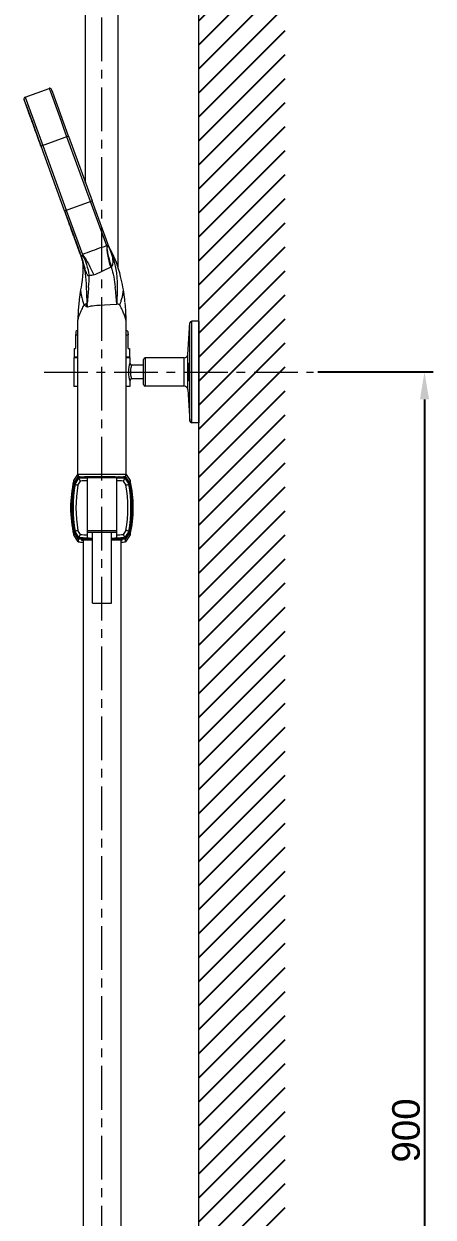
# Model space of a CAD drawing. Header units: millimetres. Extents: x 6794 to 7564, y -3773 to -2783.
# Drawn here: x 7340.7 to 7400.1, y -3339 to -3165.5 of the extents above; entities that cross this region are included whole.
import ezdxf

# ---------------------------------------------------------------- set-up
doc = ezdxf.new("R2010")
doc.units = ezdxf.units.MM
doc.header["$LTSCALE"] = 0.1
doc.linetypes.add('CENTERX2', pattern=[101.6, 63.5, -12.7, 12.7, -12.7])
doc.layers.get('0').update_dxf_attribs({"lineweight": 13})
doc.layers.add('CENTER', color=1, linetype='CENTERX2', lineweight=15)
doc.layers.add('hatch', color=2, linetype='Continuous')
doc.styles.get("Standard").update_dxf_attribs({"font": 'arial.ttf'})
doc.dimstyles.new('ISO-25', dxfattribs={"dimtxt": 2.5, "dimasz": 2.5, "dimexe": 1.25, "dimexo": 0.625, "dimtad": 1, "dimlfac": 5, "dimtxsty": 'Standard', "dimcen": 2.5, "dimadec": 0, "dimazin": 0, "dimtfac": 1, "dimtmove": 0, "dimatfit": 3, "dimfxl": 0, "dimarcsym": 0})

# ---------------------------------------------------------------- blocks, each defined once
blk = doc.blocks.new('*D49')
at = {"color": 3, "lineweight": -2}
for p, q in [((7383.37, -3216.14), (7400.1, -3216.14)), ((7398.85, -3220.14), (7398.85, -3432.61)), ((7366.44, -3436.61), (7400.1, -3436.61))]:
    blk.add_line(p, q, dxfattribs=at)
at = {"color": 3}
for points in [[(7398.18, -3220.14), (7399.51, -3220.14), (7398.85, -3216.14)], [(7398.18, -3432.61), (7399.51, -3432.61), (7398.85, -3436.61)]]:
    blk.add_solid(points, dxfattribs=at)
at = {"layer": 'Defpoints', "color": 0}
for p in [(7382.75, -3216.14), (7365.82, -3436.61), (7398.85, -3436.61)]:
    blk.add_point(p, dxfattribs=at)
at = {"color": 3, "insert": (7396.18, -3326.38), "char_height": 4, "attachment_point": 5, "rotation": 90}
blk.add_mtext('900', dxfattribs=at)

msp = doc.modelspace()

# ---------------------------------------------------------------- hatches: boundary and pattern name
at = {"layer": 'hatch'}
h = msp.add_hatch(dxfattribs=at)
h.set_pattern_fill('ANSI31', color=256, scale=0.777568)
h.set_pattern_definition([(45, (6577.8647, -3576.218), (-1.7456907, 1.7456907), [])])
edge = h.paths.add_edge_path()
edge.add_spline(control_points=[(7366.0697, -3341.3519), (7366.1275, -3341.3659), (7366.2297, -3341.3823), (7366.3705, -3341.3823), (7366.451, -3341.3722), (7366.488, -3341.3655)], knot_values=[0, 0, 0, 0, 0.42377523, 0.73221647, 1, 1, 1, 1], degree=3, periodic=0)
edge.add_line((7366.1109, -3341.3576), (7366.5277, -3341.3576))
edge.add_arc((7366.2947, -3340.2901), 1.0927, 280.190547, 282.316356, ccw=False)
edge.add_spline(control_points=[(7366.488, -3341.3655), (7366.451, -3341.3722), (7366.3705, -3341.3823), (7366.2297, -3341.3823), (7366.1275, -3341.3659), (7366.0697, -3341.3519)], knot_values=[0, 0, 0, 0, 0.26778353, 0.57622477, 1, 1, 1, 1], degree=3, periodic=0)
edge.add_line((7366.0612, -3341.3969), (7366.0612, -3343.342))
edge.add_line((7366.0612, -3343.342), (7366.1109, -3343.342))
edge.add_spline(control_points=[(7366.488, -3343.3341), (7366.451, -3343.3274), (7366.3705, -3343.3174), (7366.2297, -3343.3174), (7366.1275, -3343.3338), (7366.0697, -3343.3478)], knot_values=[0, 0, 0, 0, 0.26778872, 0.57623461, 1, 1, 1, 1], degree=3, periodic=0)
edge.add_line((7368.6939, -3343.1305), (7368.8791, -3343.1305))
edge.add_ellipse((7368.2279, -3342.3498), major_axis=(0, -1), ratio=0.66666667, start_angle=218.682187, end_angle=321.317813, ccw=False)
edge.add_line((7367.2435, -3341.3576), (7366.1109, -3341.3576))
edge.add_spline(control_points=[(7366.0697, -3341.3519), (7366.1275, -3341.3659), (7366.2297, -3341.3823), (7366.3705, -3341.3823), (7366.451, -3341.3722), (7366.488, -3341.3655)], knot_values=[0, 0, 0, 0, 0.42377523, 0.73221647, 1, 1, 1, 1], degree=3, periodic=0)
edge.add_arc((7366.2947, -3340.2901), 1.0927, 280.190547, 282.316356)
edge.add_line((7366.5277, -3341.3576), (7374.3114, -3341.3576))
edge.add_line((7374.3114, -3341.3576), (7374.3114, -3343.342))
edge.add_line((7374.3114, -3343.342), (7366.1109, -3343.342))
edge.add_spline(control_points=[(7366.488, -3343.3341), (7366.451, -3343.3274), (7366.3705, -3343.3174), (7366.2297, -3343.3174), (7366.1275, -3343.3338), (7366.0697, -3343.3478)], knot_values=[0, 0, 0, 0, 0.26778872, 0.57623461, 1, 1, 1, 1], degree=3, periodic=0)
edge.add_line((7366.0697, -3343.3478), (7366.0612, -3343.3498))
edge.add_line((7366.0612, -3343.3498), (7366.0612, -3356.3501))
edge.add_line((7366.0612, -3356.3501), (7366.0697, -3356.3522))
edge.add_spline(control_points=[(7366.0697, -3356.3522), (7366.1275, -3356.3662), (7366.2297, -3356.3826), (7366.3705, -3356.3826), (7366.451, -3356.3725), (7366.488, -3356.3659)], knot_values=[0, 0, 0, 0, 0.42377523, 0.73221647, 1, 1, 1, 1], degree=3, periodic=0)
edge.add_line((7366.1109, -3356.358), (7366.5277, -3356.358))
edge.add_arc((7366.2947, -3355.2905), 1.0927, 280.190547, 282.316356, ccw=False)
edge.add_spline(control_points=[(7366.488, -3356.3659), (7366.451, -3356.3725), (7366.3705, -3356.3826), (7366.2297, -3356.3826), (7366.1275, -3356.3662), (7366.0697, -3356.3522)], knot_values=[0, 0, 0, 0, 0.26778353, 0.57622477, 1, 1, 1, 1], degree=3, periodic=0)
edge.add_line((7366.0612, -3356.3973), (7366.0612, -3358.3423))
edge.add_line((7366.0612, -3358.3423), (7366.1109, -3358.3423))
edge.add_spline(control_points=[(7366.488, -3358.3344), (7366.451, -3358.3278), (7366.3705, -3358.3177), (7366.2297, -3358.3177), (7366.1275, -3358.3341), (7366.0697, -3358.3481)], knot_values=[0, 0, 0, 0, 0.26778872, 0.57623461, 1, 1, 1, 1], degree=3, periodic=0)
edge.add_line((7367.6261, -3358.1308), (7367.8113, -3358.1308))
edge.add_ellipse((7368.2279, -3357.3501), major_axis=(0, -1), ratio=0.66666667, start_angle=218.682187, end_angle=321.317813, ccw=False)
edge.add_line((7367.2435, -3356.358), (7366.1109, -3356.358))
edge.add_spline(control_points=[(7366.0697, -3356.3522), (7366.1275, -3356.3662), (7366.2297, -3356.3826), (7366.3705, -3356.3826), (7366.451, -3356.3725), (7366.488, -3356.3659)], knot_values=[0, 0, 0, 0, 0.42377523, 0.73221647, 1, 1, 1, 1], degree=3, periodic=0)
edge.add_arc((7366.2947, -3355.2905), 1.0927, 280.190547, 282.316356)
edge.add_line((7366.5277, -3356.358), (7374.3114, -3356.358))
edge.add_line((7374.3114, -3356.358), (7374.3114, -3358.3423))
edge.add_line((7374.3114, -3358.3423), (7366.1109, -3358.3423))
edge.add_spline(control_points=[(7366.488, -3358.3344), (7366.451, -3358.3278), (7366.3705, -3358.3177), (7366.2297, -3358.3177), (7366.1275, -3358.3341), (7366.0697, -3358.3481)], knot_values=[0, 0, 0, 0, 0.26778872, 0.57623461, 1, 1, 1, 1], degree=3, periodic=0)
edge.add_line((7366.0697, -3358.3481), (7366.0612, -3358.3502))
edge.add_line((7366.0612, -3358.3502), (7366.0612, -3594.1641))
edge.add_line((7366.0612, -3594.1641), (7378.6087, -3594.1641))
edge.add_line((7378.6087, -3594.1641), (7378.6087, -3017.7979))
edge.add_line((7378.6087, -3017.7979), (7366.0612, -3017.7979))
edge.add_line((7366.0612, -3017.7979), (7366.0612, -3341.3498))
edge.add_line((7366.0612, -3341.3498), (7366.0697, -3341.3519))

# ---------------------------------------------------------------- linework, layer by layer
msp.add_line((7366.0612, -3594.1641), (7366.0612, -3017.1874))
at = {"color": 7, "linetype": 'Continuous'}
for p, q in [((7349.6362, -3188.6501), (7349.6362, -3097.9321)), ((7354.3862, -3201.0457), (7354.3862, -3097.9321)), ((7340.8449, -3176.1979), (7344.3687, -3174.9153)), ((7344.5243, -3175.3404), (7344.3687, -3174.9153)), ((7346.1313, -3179.7515), (7344.5243, -3175.3404)), ((7344.8609, -3175.5343), (7344.6891, -3175.0648)), ((7347.1712, -3181.8775), (7344.8609, -3175.5343)), ((7340.6938, -3176.5183), (7340.8816, -3177.0369)), ((7340.6954, -3176.5183), (7340.6938, -3176.5183)), ((7340.6954, -3176.5183), (7340.7411, -3176.6425)), ((7340.7411, -3176.6425), (7341.0292, -3177.432)), ((7340.8449, -3176.1979), (7341.1879, -3177.1371)), ((7340.8816, -3177.0369), (7341.6611, -3179.1814)), ((7340.9332, -3177.1761), (7340.967, -3177.2699)), ((7340.9332, -3177.1761), (7340.9349, -3177.1761)), ((7340.9951, -3177.3404), (7340.9349, -3177.1761)), ((7340.967, -3177.2699), (7341.6614, -3179.1813)), ((7341.1879, -3177.1371), (7343.4125, -3183.2456)), ((7340.993, -3177.3406), (7341.6544, -3179.1619)), ((7340.9947, -3177.3406), (7340.993, -3177.3406)), ((7340.9947, -3177.3406), (7341.7254, -3179.3437)), ((7341.7254, -3179.3437), (7340.9951, -3177.3404)), ((7340.9957, -3177.3402), (7341.8608, -3179.7145)), ((7341.6544, -3179.1619), (7341.0017, -3177.3648)), ((7341.66, -3179.1697), (7341.6569, -3179.1612)), ((7341.7241, -3179.3441), (7341.6644, -3179.1802)), ((7341.666, -3179.1796), (7342.7186, -3182.0704)), ((7341.7205, -3179.3445), (7341.8557, -3179.7164)), ((7341.7207, -3179.3444), (7341.8524, -3179.7063)), ((7341.7208, -3179.3444), (7341.8524, -3179.7063)), ((7342.5567, -3181.6265), (7341.7254, -3179.3437)), ((7341.856, -3179.7163), (7341.8524, -3179.7063)), ((7341.9127, -3179.8694), (7341.8529, -3179.705)), ((7341.9159, -3179.8694), (7341.856, -3179.705)), ((7341.9116, -3179.8698), (7342.201, -3180.6655)), ((7341.9119, -3179.8697), (7342.2013, -3180.6654)), ((7342.2644, -3180.8292), (7342.2046, -3180.6647)), ((7342.5557, -3181.6237), (7342.2284, -3180.724)), ((7346.4909, -3180.7392), (7346.1313, -3179.7515)), ((7346.9363, -3181.963), (7346.4909, -3180.7392)), ((7342.2607, -3180.8288), (7342.2771, -3180.8737)), ((7342.2608, -3180.8299), (7342.2768, -3180.8738)), ((7342.261, -3180.8298), (7342.277, -3180.8737)), ((7342.337, -3181.0366), (7342.2772, -3180.8722)), ((7342.3412, -3181.0366), (7342.2813, -3180.8722)), ((7342.3361, -3181.0369), (7342.4906, -3181.4613)), ((7342.4908, -3181.4612), (7342.3364, -3181.0368)), ((7342.5545, -3181.6242), (7342.4946, -3181.4598)), ((7342.55, -3181.6247), (7342.866, -3182.4931)), ((7342.5502, -3181.6246), (7342.5505, -3181.6251)), ((7342.8663, -3182.4931), (7342.5505, -3181.6251)), ((7342.5557, -3181.6237), (7342.8715, -3182.4912)), ((7343.1775, -3183.3311), (7342.7186, -3182.0704)), ((7342.8594, -3182.4579), (7343.1687, -3183.3076)), ((7342.9261, -3182.6558), (7342.8662, -3182.4913)), ((7342.9308, -3182.6558), (7342.871, -3182.4914)), ((7347.1712, -3181.8775), (7343.1775, -3183.3311)), ((7350.3565, -3191.36), (7346.9363, -3181.963)), ((7347.1712, -3181.8775), (7350.5923, -3191.2771)), ((7342.9253, -3182.6561), (7342.9363, -3182.6862)), ((7342.9366, -3182.6861), (7342.9256, -3182.656)), ((7342.9994, -3182.8495), (7342.9395, -3182.6851)), ((7342.9962, -3182.8507), (7343.1632, -3183.3096)), ((7343.1627, -3183.3076), (7342.9964, -3182.8506)), ((7343.1627, -3183.3076), (7343.172, -3183.3331)), ((7343.1772, -3183.3312), (7343.1687, -3183.3076)), ((7346.5985, -3192.7303), (7343.1775, -3183.3311)), ((7343.4125, -3183.2456), (7346.8327, -3192.6425)), ((7346.606, -3192.7515), (7346.5975, -3192.728)), ((7346.5977, -3192.728), (7350.5914, -3191.2744)), ((7346.5982, -3192.7303), (7347.913, -3196.3439)), ((7346.6001, -3192.7515), (7346.7671, -3193.2104)), ((7346.7668, -3193.2105), (7346.6005, -3192.7535)), ((7346.8327, -3192.6425), (7349.1762, -3199.0853)), ((7352.7056, -3197.818), (7350.3565, -3191.36)), ((7353.0628, -3198.0707), (7350.5923, -3191.2771)), ((7346.83, -3193.3741), (7346.7701, -3193.2096)), ((7346.8371, -3193.4036), (7346.8267, -3193.375)), ((7346.827, -3193.3749), (7346.8374, -3193.4035)), ((7346.8977, -3193.5678), (7346.8379, -3193.4033)), ((7346.9025, -3193.5678), (7346.8426, -3193.4034)), ((7347.2128, -3194.4355), (7346.8975, -3193.5696)), ((7346.9093, -3193.6012), (7346.8978, -3193.5695)), ((7347.2125, -3194.434), (7346.8978, -3193.5695)), ((7346.9032, -3193.5675), (7347.2187, -3194.4344)), ((7347.2125, -3194.434), (7347.213, -3194.4354)), ((7347.277, -3194.5993), (7347.2172, -3194.435)), ((7347.4326, -3195.0222), (7347.2185, -3194.4345)), ((7347.4266, -3195.0229), (7347.2729, -3194.6008)), ((7347.2732, -3194.6007), (7347.4269, -3195.0228)), ((7347.4874, -3195.187), (7347.4275, -3195.0225)), ((7347.4915, -3195.187), (7347.4317, -3195.0225)), ((7347.4921, -3195.1868), (7347.4323, -3195.0223)), ((7347.4326, -3195.0222), (7348.7767, -3198.7182)), ((7347.5025, -3195.2312), (7347.487, -3195.1886)), ((7347.5029, -3195.2315), (7347.4872, -3195.1885)), ((7347.5657, -3195.3944), (7347.5059, -3195.23)), ((7347.8553, -3196.2001), (7347.5623, -3195.3956)), ((7347.5626, -3195.3955), (7347.852, -3196.19)), ((7347.5626, -3195.3956), (7347.8555, -3196.2)), ((7347.852, -3196.19), (7347.8555, -3196.2)), ((7347.9127, -3196.3542), (7347.8528, -3196.1897)), ((7347.9158, -3196.3542), (7347.856, -3196.1897)), ((7347.9167, -3196.3539), (7347.8568, -3196.1894)), ((7348.0431, -3196.7158), (7347.9083, -3196.3456)), ((7347.9085, -3196.3455), (7348.0434, -3196.7157)), ((7347.9086, -3196.3455), (7347.9122, -3196.3555)), ((7347.9122, -3196.3555), (7348.0434, -3196.7157)), ((7348.0434, -3196.7157), (7347.9122, -3196.3555)), ((7347.9167, -3196.3539), (7348.0478, -3196.7145)), ((7348.0479, -3196.7145), (7347.9167, -3196.3539)), ((7348.1062, -3196.879), (7348.0466, -3196.715)), ((7348.7757, -3198.7186), (7348.0478, -3196.7145)), ((7348.1125, -3196.8979), (7348.1012, -3196.8668)), ((7348.1032, -3196.8801), (7348.7993, -3198.7892)), ((7348.774, -3198.7186), (7348.1033, -3196.88)), ((7348.1075, -3196.8785), (7348.767, -3198.6943)), ((7348.8018, -3198.7892), (7348.1075, -3196.8785)), ((7348.773, -3198.7189), (7348.1136, -3196.9095)), ((7352.7191, -3197.8214), (7352.7056, -3197.818)), ((7353.0034, -3197.9037), (7352.9916, -3197.8739)), ((7353.0401, -3197.9912), (7353.0034, -3197.9037)), ((7353.0978, -3198.1174), (7353.0401, -3197.9912)), ((7353.0451, -3198.0221), (7353.0728, -3198.0966)), ((7353.0631, -3198.0717), (7353.0628, -3198.0707)), ((7353.0631, -3198.0717), (7353.0905, -3198.1448)), ((7353.1692, -3198.2579), (7353.0978, -3198.1174)), ((7348.996, -3199.3301), (7348.773, -3198.7189)), ((7348.7736, -3198.7187), (7348.8339, -3198.883)), ((7348.774, -3198.7186), (7348.7757, -3198.7186)), ((7348.7767, -3198.7182), (7348.9988, -3199.3301)), ((7348.8355, -3198.883), (7348.8018, -3198.7892)), ((7348.8355, -3198.883), (7348.8339, -3198.883)), ((7348.9892, -3199.306), (7348.979, -3199.2807)), ((7348.979, -3199.2807), (7348.9881, -3199.306)), ((7348.9988, -3199.3301), (7349.0515, -3199.4757)), ((7349.0122, -3199.3796), (7349.042, -3199.4782)), ((7349.0336, -3199.4271), (7349.0665, -3199.5172)), ((7349.042, -3199.4782), (7349.077, -3199.6092)), ((7349.0671, -3199.5139), (7349.0693, -3199.5245)), ((7349.0678, -3199.5207), (7349.0692, -3199.5246)), ((7349.0692, -3199.5246), (7349.0694, -3199.5253)), ((7349.0694, -3199.5253), (7349.0954, -3199.5989)), ((7349.077, -3199.6092), (7349.1099, -3199.7553)), ((7349.1093, -3199.6596), (7349.1367, -3199.7498)), ((7349.1657, -3199.8537), (7349.1093, -3199.6596)), ((7349.1099, -3199.7553), (7349.1292, -3199.857)), ((7349.1231, -3199.702), (7349.1301, -3199.7512)), ((7349.1447, -3199.7815), (7349.1274, -3199.7877)), ((7349.166, -3199.8541), (7349.1309, -3199.8665)), ((7349.1367, -3199.7498), (7349.1689, -3199.855)), ((7349.1657, -3199.8537), (7349.1689, -3199.855)), ((7353.135, -3198.241), (7353.1169, -3198.2002)), ((7353.1368, -3198.241), (7353.1188, -3198.2002)), ((7353.1367, -3198.2421), (7353.1188, -3198.2002)), ((7353.1337, -3198.2416), (7353.1599, -3198.2838)), ((7353.1355, -3198.2416), (7353.1617, -3198.2838)), ((7353.1369, -3198.2425), (7353.1677, -3198.3147)), ((7353.2005, -3198.3856), (7353.137, -3198.2414)), ((7353.1474, -3198.2716), (7353.154, -3198.287)), ((7353.1989, -3198.3887), (7353.1677, -3198.3147)), ((7353.2289, -3198.3649), (7353.1692, -3198.2579)), ((7353.1866, -3198.3102), (7353.1701, -3198.3164)), ((7353.1867, -3198.3101), (7353.2181, -3198.3512)), ((7353.1989, -3198.3887), (7353.2005, -3198.3856)), ((7353.2292, -3198.3657), (7353.2004, -3198.3857)), ((7353.2181, -3198.3512), (7353.2291, -3198.3655)), ((7348.9714, -3203.8227), (7348.9006, -3204.2192)), ((7349.7319, -3203.7859), (7349.7325, -3203.8227)), ((7350.0749, -3203.861), (7350.0787, -3203.8227)), ((7353.9462, -3203.8227), (7353.9502, -3203.8611)), ((7354.2923, -3203.8227), (7354.2931, -3203.7819)), ((7355.1224, -3204.2195), (7355.0516, -3203.8227)), ((7349.3367, -3206.1749), (7349.3448, -3206.1963)), ((7349.3448, -3206.1963), (7349.394, -3206.3224)), ((7349.4267, -3206.3982), (7349.5354, -3206.3271)), ((7354.2092, -3206.1861), (7354.5979, -3206.3982)), ((7355.4714, -3207.1977), (7355.3705, -3206.0629)), ((7355.5115, -3208.6121), (7355.4714, -3207.1977)), ((7348.2362, -3210.2503), (7348.2362, -3210.5091)), ((7348.5115, -3231.0232), (7348.5115, -3208.6059)), ((7355.5115, -3231.0232), (7355.5115, -3208.6118)), ((7355.7862, -3210.2503), (7355.7862, -3210.5091)), ((7364.469, -3213.6167), (7364.7948, -3209.0014)), ((7364.7948, -3223.2866), (7364.7948, -3209.0014)), ((7365.0442, -3223.519), (7365.0442, -3208.769)), ((7366.0612, -3208.769), (7365.0442, -3208.769)), ((7366.0612, -3208.769), (7366.0612, -3223.519)), ((7348.1852, -3210.7503), (7348.1852, -3212.7503)), ((7348.1852, -3210.7503), (7348.5115, -3210.7503)), ((7355.5115, -3210.7503), (7355.8372, -3210.7503)), ((7355.8372, -3212.7503), (7355.8372, -3210.7503)), ((7347.9862, -3212.7503), (7347.9862, -3214.0003)), ((7347.9862, -3212.7503), (7348.1852, -3212.7503)), ((7355.8372, -3212.7503), (7356.0362, -3212.7503)), ((7356.0362, -3212.7503), (7356.0362, -3214.0003)), ((7364.469, -3218.6713), (7364.469, -3213.6167)), ((7347.9487, -3214.019), (7347.9487, -3218.269)), ((7347.9487, -3214.019), (7348.5115, -3214.019)), ((7348.5115, -3214.0003), (7347.9862, -3214.0003)), ((7348.3612, -3214.019), (7348.3612, -3214.0003)), ((7356.0362, -3214.0003), (7355.5115, -3214.0003)), ((7355.5115, -3214.019), (7356.0737, -3214.019)), ((7355.6612, -3214.019), (7355.6612, -3214.0003)), ((7356.0737, -3214.019), (7356.0737, -3214.894)), ((7358.0612, -3215.144), (7356.3237, -3215.144)), ((7358.0612, -3217.9565), (7358.0612, -3214.3315)), ((7358.3112, -3214.0815), (7358.3112, -3218.2065)), ((7363.9703, -3214.0815), (7358.3112, -3214.0815)), ((7363.9703, -3218.2065), (7363.9703, -3214.0815)), ((7358.0612, -3217.144), (7356.3237, -3217.144)), ((7348.5115, -3218.269), (7347.9487, -3218.269)), ((7356.0737, -3218.269), (7355.5115, -3218.269)), ((7356.0737, -3217.394), (7356.0737, -3218.269)), ((7363.9703, -3218.2065), (7358.3112, -3218.2065)), ((7364.469, -3218.6713), (7364.7948, -3223.2866)), ((7366.0612, -3223.519), (7365.0442, -3223.519)), ((7347.9111, -3231.9296), (7348.5063, -3231.0198)), ((7355.5115, -3231.0232), (7348.5115, -3231.0232)), ((7355.5159, -3231.0203), (7356.1109, -3231.9296)), ((7347.9114, -3232.3796), (7347.9111, -3231.9296)), ((7347.9114, -3232.3796), (7348.5738, -3231.3672)), ((7348.5738, -3231.4047), (7347.9489, -3232.3796)), ((7347.9489, -3232.3796), (7348.1149, -3232.4446)), ((7348.1149, -3232.4446), (7348.6725, -3231.5745)), ((7348.5182, -3232.6019), (7348.9117, -3231.988)), ((7348.5737, -3231.217), (7348.5738, -3231.3672)), ((7348.5738, -3231.3672), (7348.7312, -3231.3593)), ((7348.6725, -3231.5745), (7348.5738, -3231.4047)), ((7348.9117, -3231.988), (7348.6725, -3231.5745)), ((7348.8865, -3231.3982), (7349.544, -3231.3982)), ((7349.102, -3231.4877), (7349.013, -3231.4979)), ((7349.0172, -3231.5175), (7349.0565, -3231.5188)), ((7349.1421, -3231.5196), (7349.1393, -3231.4657)), ((7349.1393, -3231.4657), (7354.8837, -3231.4657)), ((7349.1892, -3231.413), (7354.8338, -3231.413)), ((7349.2601, -3231.5198), (7349.1898, -3231.5198)), ((7349.3917, -3231.5188), (7349.2601, -3231.5198)), ((7349.5566, -3231.517), (7349.3917, -3231.5188)), ((7350.7672, -3231.3982), (7349.544, -3231.3982)), ((7349.8865, -3231.5124), (7349.5566, -3231.517)), ((7349.7952, -3231.5138), (7349.8865, -3231.5125)), ((7349.8865, -3231.5125), (7349.8866, -3240.234)), ((7353.9261, -3231.3982), (7350.7672, -3231.3982)), ((7353.9438, -3231.3982), (7353.9261, -3231.3982)), ((7353.9438, -3231.3982), (7355.1365, -3231.3982)), ((7354.2615, -3231.5142), (7354.1365, -3231.5124)), ((7354.1365, -3231.5125), (7354.1365, -3240.2677)), ((7354.1366, -3231.5125), (7354.2278, -3231.5138)), ((7354.5121, -3231.5176), (7354.2615, -3231.5142)), ((7354.6623, -3231.5191), (7354.5121, -3231.5176)), ((7354.7824, -3231.5198), (7354.6623, -3231.5191)), ((7354.8468, -3231.5198), (7354.7824, -3231.5198)), ((7354.8996, -3231.5195), (7354.8468, -3231.5198)), ((7354.8809, -3231.5196), (7354.8837, -3231.4657)), ((7355.0119, -3231.4981), (7354.9214, -3231.4878)), ((7354.9681, -3231.5188), (7355.0075, -3231.5174)), ((7355.3506, -3231.5745), (7355.1114, -3231.988)), ((7355.1114, -3231.988), (7355.505, -3232.6019)), ((7355.2917, -3231.3594), (7355.4488, -3231.3672)), ((7355.4488, -3231.4047), (7355.3506, -3231.5745)), ((7355.3506, -3231.5745), (7355.9083, -3232.4446)), ((7355.4488, -3231.3672), (7355.4487, -3231.2179)), ((7355.4488, -3231.3672), (7356.1113, -3232.3796)), ((7356.0737, -3232.3796), (7355.4488, -3231.4047)), ((7355.9083, -3232.4446), (7356.0737, -3232.3796)), ((7356.1109, -3231.9296), (7356.1112, -3232.3796)), ((7347.9111, -3239.8296), (7347.9114, -3239.3796)), ((7348.5738, -3240.392), (7347.9114, -3239.3796)), ((7348.1149, -3239.3146), (7347.9489, -3239.3796)), ((7347.9489, -3239.3796), (7348.5738, -3240.3545)), ((7348.6725, -3240.1847), (7348.1149, -3239.3146)), ((7348.9117, -3239.7712), (7348.5182, -3239.1573)), ((7349.8866, -3239.1761), (7354.1366, -3239.1761)), ((7349.8866, -3239.413), (7354.1366, -3239.413)), ((7350.6365, -3249.763), (7350.6365, -3239.413)), ((7353.3865, -3249.763), (7353.3865, -3239.413)), ((7355.505, -3239.1573), (7355.1114, -3239.7712)), ((7355.9083, -3239.3146), (7355.3506, -3240.1847)), ((7355.4488, -3240.3545), (7356.0737, -3239.3796)), ((7356.1113, -3239.3796), (7355.4488, -3240.392)), ((7356.0737, -3239.3796), (7355.9083, -3239.3146)), ((7356.1112, -3239.3796), (7356.1109, -3239.8296)), ((7348.5735, -3240.842), (7347.9111, -3239.8296)), ((7348.5738, -3240.392), (7348.5735, -3240.842)), ((7348.5738, -3240.3545), (7348.6725, -3240.1847)), ((7348.6725, -3240.1847), (7348.9117, -3239.7712)), ((7349.2067, -3240.5502), (7349.1251, -3240.5545)), ((7349.422, -3240.546), (7349.2572, -3240.5486)), ((7349.2621, -3240.5584), (7349.2621, -3346.7547)), ((7349.2681, -3240.5487), (7349.3296, -3240.5474)), ((7349.3296, -3240.5474), (7349.4005, -3240.5464)), ((7349.4005, -3240.5464), (7349.4807, -3240.5457)), ((7349.4807, -3240.5457), (7349.6188, -3240.5453)), ((7349.6188, -3240.5453), (7349.7783, -3240.5455)), ((7349.8116, -3240.5455), (7349.7054, -3240.5452)), ((7349.7783, -3240.5455), (7350.024, -3240.5466)), ((7349.8865, -3240.2676), (7349.8866, -3240.234)), ((7350.6329, -3240.5506), (7350.0472, -3240.5467)), ((7353.3865, -3240.5506), (7353.4979, -3240.5499)), ((7353.9705, -3240.5467), (7353.3903, -3240.5506)), ((7353.4979, -3240.5499), (7353.6758, -3240.5487)), ((7353.6758, -3240.5487), (7354.0674, -3240.5462)), ((7354.0674, -3240.5462), (7354.2646, -3240.5454)), ((7354.3244, -3240.5452), (7354.2184, -3240.5455)), ((7354.2646, -3240.5454), (7354.4335, -3240.5453)), ((7354.4335, -3240.5453), (7354.5309, -3240.5457)), ((7354.5309, -3240.5457), (7354.6165, -3240.5464)), ((7354.7642, -3240.5486), (7354.6067, -3240.5461)), ((7354.6165, -3240.5464), (7354.6908, -3240.5473)), ((7354.7604, -3240.5581), (7354.7604, -3347.3297)), ((7354.8971, -3240.5545), (7354.8144, -3240.5501)), ((7355.1114, -3239.7712), (7355.3506, -3240.1847)), ((7355.3506, -3240.1847), (7355.4488, -3240.3545)), ((7356.1109, -3239.8296), (7355.4485, -3240.842)), ((7355.4485, -3240.842), (7355.4488, -3240.392)), ((7350.6365, -3249.763), (7353.3865, -3249.763))]:
    msp.add_line(p, q, dxfattribs=at)
for points in [[(7349.1308, -3199.8666), (7349.1692, -3200.1123), (7349.2208, -3200.5996), (7349.2436, -3201.1285), (7349.2351, -3201.6779), (7349.197, -3202.2379), (7349.1317, -3202.8138), (7349.043, -3203.4063), (7348.9714, -3203.8227)], [(7348.9791, -3199.2807), (7348.9853, -3199.2987), (7348.9947, -3199.3263), (7349.0122, -3199.3796)], [(7355.0516, -3203.8227), (7354.9785, -3203.4279), (7354.8595, -3202.844), (7354.7301, -3202.2789), (7354.59, -3201.7336), (7354.4388, -3201.2091), (7354.2769, -3200.7063), (7354.1047, -3200.2264), (7353.9232, -3199.7702), (7353.733, -3199.3373), (7353.5333, -3198.925), (7353.3325, -3198.5471), (7353.2337, -3198.3732)], [(7348.9005, -3204.2196), (7348.6937, -3205.5995), (7348.686, -3205.6869)], [(7355.3596, -3205.94), (7355.3293, -3205.6), (7355.1225, -3204.2198)], [(7348.686, -3205.6869), (7348.5516, -3207.197), (7348.5115, -3208.6126)], [(7349.7764, -3206.6396), (7349.8, -3206.6534), (7349.8237, -3206.6629), (7349.8474, -3206.6682)], [(7349.8474, -3206.6682), (7349.8679, -3206.6697), (7349.8892, -3206.6683), (7349.9112, -3206.6639)], [(7349.1898, -3231.5198), (7349.1323, -3231.5195), (7349.1082, -3231.5193), (7349.0869, -3231.5189), (7349.0685, -3231.5185), (7349.0529, -3231.518), (7349.0401, -3231.5175), (7349.0302, -3231.517), (7349.0234, -3231.5165), (7349.0219, -3231.5164)], [(7355.0035, -3231.5162), (7355.0034, -3231.5162), (7355.0005, -3231.5165), (7354.9942, -3231.5169), (7354.985, -3231.5174), (7354.973, -3231.5179), (7354.9585, -3231.5184), (7354.9414, -3231.5188), (7354.9218, -3231.5192), (7354.8996, -3231.5195)], [(7349.1027, -3240.5584), (7349.1026, -3240.5584), (7349.1039, -3240.5581), (7349.1087, -3240.5574), (7349.1165, -3240.5565), (7349.1269, -3240.5554), (7349.1399, -3240.5543), (7349.1553, -3240.5533), (7349.1732, -3240.5522), (7349.1934, -3240.5512), (7349.216, -3240.5503), (7349.2409, -3240.5494), (7349.2681, -3240.5487)], [(7350.024, -3240.5466), (7350.3824, -3240.5489), (7350.4605, -3240.5495), (7350.6365, -3240.5507)], [(7354.6908, -3240.5473), (7354.7541, -3240.5487), (7354.7818, -3240.5494), (7354.807, -3240.5503), (7354.8296, -3240.5512), (7354.8497, -3240.5522), (7354.8674, -3240.5532), (7354.8827, -3240.5543), (7354.8955, -3240.5553), (7354.9059, -3240.5564), (7354.9136, -3240.5573), (7354.9185, -3240.5581), (7354.919, -3240.5581)]]:
    msp.add_lwpolyline(points, dxfattribs=at)
for centre, radius, start, end in [((7344.4525, -3175.1503), 0.25, 87.347502, 110.000001), ((7344.4542, -3175.1503), 0.25, 20.000001, 109.999999), ((7340.9287, -3176.4328), 0.25, 110.000001, 200.000001), ((7340.9304, -3176.4328), 0.25, 109.999999, 200.000001), ((7341.0635, -3177.3149), 0.075, 189.635252, 200.000001), ((7341.0652, -3177.3149), 0.075, 195.834917, 200.000001), ((7367.6127, -3245.5892), 50.0431, 107.330597, 108.194522), ((7356.3649, -3196.6215), 3.5991, 200.707024, 202.659714), ((7356.3646, -3196.6216), 3.5987, 202.660012, 205.934022), ((7354.9584, -3197.4462), 1.996, 198.237287, 201.545032), ((7354.9799, -3197.3939), 2.0331, 199.452652, 202.03576), ((7348.8445, -3198.6929), 0.075, 200.000001, 210.352753), ((7348.8461, -3198.6929), 0.075, 200.000001, 204.147357), ((7345.6071, -3200.5368), 3.5991, 17.124374, 19.997651), ((7345.6074, -3200.5367), 3.5988, 14.064246, 17.124037), ((7347.2167, -3200.2629), 1.9944, 18.425543, 21.972553), ((7347.2147, -3200.264), 1.9947, 18.457653, 21.766777), ((7347.1777, -3200.2331), 2.0198, 17.945249, 20.528441), ((7347.2028, -3200.2247), 1.9934, 15.222617, 17.939813), ((7348.3377, -3199.8282), 0.7896, 12.326842, 14.792642), ((7347.2075, -3200.2658), 2.004, 15.125655, 18.42415), ((7345.6071, -3200.5368), 3.5991, 12.013401, 13.355311), ((7348.4706, -3199.7994), 0.6535, 8.376763, 12.351841), ((7348.5082, -3199.819), 0.626, 10.772523, 13.392466), ((7347.1627, -3200.2355), 2.0349, 12.882083, 15.218843), ((7347.189, -3200.2708), 2.0232, 11.846475, 15.124786), ((7354.988, -3197.3901), 2.042, 202.04914, 207.063791), ((7354.9662, -3197.4431), 2.0043, 201.545937, 204.843693), ((7353.8183, -3197.8337), 0.7895, 205.18518, 207.650958), ((7353.6979, -3197.8971), 0.6534, 207.62592, 211.601935), ((7353.6818, -3197.9363), 0.6258, 206.576232, 209.196107), ((7355.0485, -3197.3585), 2.1119, 204.627514, 207.037278), ((7354.9819, -3197.4358), 2.0216, 204.84456, 208.12154), ((7356.3648, -3196.6215), 3.599, 206.642971, 207.983566), ((7402.2232, -3202.7564), 52.5015, 181.163715, 183.684677), ((7452.9566, -3214.3801), 103.418, 174.162125, 175.416867), ((6926.9203, -3245.8716), 429.0914, 5.305227, 5.618581), ((7217.0744, -3200.1769), 137.2663, 357.487933, 358.478076), ((7351.4298, -3205.4887), 2.1999, 202.267666, 204.409776), ((7366.0907, -3182.6615), 29.0018, 234.929069, 235.769311), ((7338.5963, -3189.6408), 19.9524, 303.247876, 303.883513), ((7332.7419, -3180.869), 30.4984, 303.826813, 304.07681), ((7338.2263, -3205.1609), 11.6444, 352.704438, 354.202643), ((7338.3278, -3205.1714), 11.5423, 354.20383, 354.825991), ((7338.3833, -3205.1765), 11.4866, 354.82614, 355.236287), ((7337.7442, -3206.3309), 12.1079, 358.403384, 359.963282), ((7337.8133, -3206.3307), 12.0388, 0.553158, 0.919846), ((7337.787, -3206.331), 12.065, 359.963736, 0.553099), ((7337.4025, -3207.3477), 12.5274, 5.180439, 5.640654), ((7337.3998, -3207.348), 12.5301, 4.614204, 5.180461), ((7337.4114, -3207.3471), 12.5185, 3.128738, 4.614469), ((7366.2229, -3206.3314), 12.0501, 179.361846, 179.858353), ((7354.5234, -3206.2433), 0.3185, 170.970023, 190.257502), ((7338.8678, -3214.7716), 17.8199, 27.774566, 28.027291), ((7348.6112, -3210.7503), 0.625, 99.220188, 126.878278), ((7355.4112, -3210.7503), 0.625, 53.121722, 80.724849), ((7365.0442, -3209.019), 0.25, 90, 175.962289), ((7363.9703, -3213.5816), 0.5, 269.996141, 355.966741), ((7356.3237, -3214.894), 0.25, 180.006403, 269.993597), ((7358.3112, -3214.3316), 0.25, 90.005214, 179.991329), ((7356.3237, -3217.3941), 0.25, 90.006403, 179.993597), ((7358.3112, -3217.9565), 0.25, 180.012382, 269.99971), ((7363.9703, -3218.7065), 0.5, 4.029542, 89.99973), ((7365.0442, -3223.269), 0.25, 184.037711, 270), ((7348.8865, -3231.0232), 0.375, 180.000117, 269.994023), ((7355.1365, -3231.0232), 0.375, 270.006021, 359.999883), ((7365.0246, -3235.8796), 17.5635, 167.003059, 192.996941), ((7367.351, -3235.8796), 19.7521, 169.793537, 190.206445), ((7367.3863, -3235.8796), 19.75, 169.792405, 190.207595), ((7367.3866, -3235.8796), 19.5754, 169.893599, 190.106401), ((7419.9285, -3049.0299), 196.9724, 248.617827, 248.743763), ((7367.3866, -3235.8796), 19.151, 170.145378, 189.854622), ((7352.0113, -3298.8171), 67.5, 92.668476, 92.919103), ((7352.0116, -3298.8171), 67.3254, 91.808674, 92.84276), ((7352.0116, -3298.8171), 66.901, 91.820212, 92.655755), ((7349.1204, -3232.2816), 0.7911, 97.801982, 99.155242), ((7349.0626, -3230.5093), 1.0092, 266.698208, 267.424746), ((7349.1288, -3228.5312), 2.9885, 268.613995, 268.784211), ((7349.1579, -3227.0194), 4.5006, 268.82209, 269.534721), ((7349.606, -3236.6045), 5.1415, 95.258588, 95.625558), ((7349.1806, -3224.7868), 6.7333, 269.496423, 269.622716), ((7349.1893, -3223.4039), 8.1162, 269.625065, 269.820268), ((7349.1892, -3231.463), 0.05, 90, 183), ((7349.1998, -3219.3344), 12.1857, 269.830941, 270.315061), ((7349.1448, -3207.297), 24.2233, 270.288765, 270.530881), ((7348.981, -3189.1078), 42.4132, 270.524412, 270.705297), ((7349.544, -3231.7257), 0.3275, 90, 106.390087), ((7348.18, -3123.4906), 108.0353, 270.701689, 270.856625), ((7352.0116, -3298.8171), 67.3254, 87.15724, 88.191269), ((7352.0116, -3298.8171), 66.901, 87.344245, 88.179788), ((7356.2802, -3091.3538), 140.175, 269.161034, 269.279239), ((7354.479, -3231.7257), 0.3275, 73.609913, 90), ((7355.1008, -3183.6097), 47.9116, 269.301734, 269.463737), ((7354.8815, -3206.8813), 24.639, 269.467207, 269.702311), ((7354.8254, -3217.7498), 13.7703, 269.700559, 270.139955), ((7354.8338, -3231.463), 0.05, 357, 90), ((7354.8338, -3223.4252), 8.0949, 270.179196, 270.374176), ((7354.8423, -3224.7708), 6.7492, 270.376626, 270.496715), ((7354.4164, -3236.6099), 5.1469, 84.370158, 84.740657), ((7354.8654, -3227.0537), 4.4663, 270.45442, 271.203874), ((7354.8958, -3228.6026), 2.9171, 271.245492, 271.421462), ((7354.9612, -3230.5209), 0.9976, 272.661514, 273.269839), ((7354.9069, -3232.2539), 0.763, 80.819858, 82.084791), ((7352.0113, -3298.8171), 67.5, 87.080897, 87.331296), ((7284.102, -3049.0688), 196.9335, 291.258355, 291.384304), ((7336.6366, -3235.8796), 19.151, 350.145378, 9.854622), ((7336.6366, -3235.8796), 19.5754, 349.893599, 10.106401), ((7336.6363, -3235.8796), 19.75, 349.792405, 10.207595), ((7338.9974, -3235.8796), 17.5635, 347.003059, 12.996942), ((7336.6717, -3235.8796), 19.7521, 349.793537, 10.206445), ((7419.9285, -3422.7293), 196.9724, 111.256237, 111.382173), ((7284.102, -3422.6904), 196.9335, 68.615696, 68.741645), ((7352.0107, -3173.3442), 67.5853, 267.084786, 267.668885), ((7352.0113, -3172.9421), 67.5, 267.080897, 268.832865), ((7352.015, -3172.8732), 67.6065, 267.08236, 268.831559), ((7352.0116, -3172.9421), 67.3254, 267.15724, 268.19142), ((7352.0116, -3172.9421), 66.901, 267.344245, 268.179788), ((7349.1893, -3241.4145), 0.8623, 94.268612, 95.832549), ((7349.3758, -3245.1384), 4.5913, 91.479995, 92.111053), ((7349.5818, -3258.7703), 18.225, 90.304016, 90.502387), ((7349.643, -3274.5181), 33.9729, 89.894686, 90.266192), ((7349.4126, -3346.8426), 106.2978, 89.65796, 89.784935), ((7352.0113, -3172.9421), 67.5, 271.167401, 272.919103), ((7352.0076, -3172.8731), 67.6065, 271.168707, 272.91764), ((7354.5272, -3330.7734), 90.2284, 90.196096, 90.353533), ((7352.0116, -3172.9421), 67.3254, 271.80858, 272.84276), ((7352.0116, -3172.9421), 66.901, 271.820212, 272.655755), ((7354.3838, -3270.1509), 29.6058, 89.705506, 90.114987), ((7354.4395, -3258.799), 18.2537, 89.475273, 89.697409), ((7352.0112, -3173.3442), 67.5853, 272.331541, 272.915214), ((7354.6456, -3245.2491), 4.702, 87.942391, 88.554678), ((7354.8325, -3241.4287), 0.8766, 84.275417, 85.769185)]:
    msp.add_arc(centre, radius, start, end, dxfattribs=at)
for points in [[(7351.987, -3198.0482), (7351.0383, -3198.3602), (7350.0988, -3198.703), (7349.1762, -3199.0853)], [(7352.9308, -3197.9279), (7352.8692, -3197.8784), (7352.7964, -3197.8379), (7352.7191, -3197.8214)], [(7353.0628, -3198.071), (7353.0293, -3198.0154), (7352.9814, -3197.9686), (7352.9308, -3197.9279)], [(7353.0364, -3197.9984), (7353.0521, -3198.0411), (7353.0681, -3198.0838), (7353.0866, -3198.1254)], [(7349.0336, -3199.4271), (7349.0522, -3199.4782), (7349.0708, -3199.5293), (7349.0858, -3199.5815)], [(7349.1288, -3199.139), (7349.0338, -3199.2228), (7349.0404, -3199.3901), (7349.0671, -3199.5139)], [(7349.0514, -3199.4757), (7349.0695, -3199.5255), (7349.0876, -3199.5754), (7349.1011, -3199.6266)], [(7349.1287, -3199.139), (7349.186, -3199.2111), (7349.2365, -3199.2886), (7349.2831, -3199.3679)], [(7349.1659, -3199.8541), (7349.5368, -3201.1252), (7349.7, -3202.4622), (7349.7319, -3203.7859)], [(7349.1762, -3199.0853), (7349.2345, -3199.1511), (7349.2887, -3199.2206), (7349.3409, -3199.2913)], [(7354.2931, -3203.7819), (7354.3171, -3201.9468), (7353.9391, -3200.0657), (7353.2005, -3198.3856)], [(7350.8094, -3202.0363), (7351.6347, -3201.69), (7352.4502, -3201.3179), (7353.2466, -3200.9095)], [(7353.3703, -3200.8414), (7353.3298, -3200.8653), (7353.2885, -3200.8882), (7353.2466, -3200.9095)], [(7353.3704, -3200.8414), (7353.6539, -3201.813), (7353.8422, -3202.8159), (7353.9462, -3203.8227)], [(7350.0787, -3203.8227), (7350.1358, -3203.2541), (7350.1655, -3202.6819), (7350.1617, -3202.1105)], [(7350.8094, -3202.0363), (7350.6085, -3202.119), (7350.3763, -3202.1448), (7350.1617, -3202.1105)], [(7354.598, -3206.3985), (7354.6365, -3206.3133), (7354.669, -3206.2254), (7354.7792, -3205.9178)], [(7348.2362, -3210.5091), (7348.2031, -3210.5843), (7348.1852, -3210.6681), (7348.1852, -3210.7503)], [(7355.7862, -3210.5091), (7355.8194, -3210.5843), (7355.8372, -3210.6681), (7355.8372, -3210.7503)]]:
    msp.add_open_spline(points, degree=3, dxfattribs=at)
for points, knots in [([(7352.7056, -3197.818), (7352.681, -3198.2435), (7352.8454, -3199.2919), (7353.0795, -3200.3102), (7353.2466, -3200.9095)], [0, 0, 0, 0, 0.40658235, 1, 1, 1, 1]), ([(7352.7191, -3197.8214), (7352.7065, -3198.2407), (7352.9072, -3199.2674), (7353.1799, -3200.259), (7353.3704, -3200.8414)], [0, 0, 0, 0, 0.40642237, 1, 1, 1, 1]), ([(7353.0728, -3198.0966), (7353.0776, -3198.1089), (7353.0875, -3198.1335), (7353.0982, -3198.1577), (7353.1039, -3198.1697)], [0, 0, 0, 0, 0.49995171, 1, 1, 1, 1]), ([(7353.0847, -3198.1254), (7353.0902, -3198.1377), (7353.1016, -3198.1623), (7353.1141, -3198.1863), (7353.1206, -3198.1982)], [0, 0, 0, 0, 0.49948758, 1, 1, 1, 1]), ([(7353.0866, -3198.1254), (7353.0921, -3198.1377), (7353.1035, -3198.1623), (7353.1159, -3198.1863), (7353.1225, -3198.1982)], [0, 0, 0, 0, 0.49948837, 1, 1, 1, 1]), ([(7349.076, -3199.5506), (7349.0803, -3199.5631), (7349.0885, -3199.5883), (7349.0958, -3199.6138), (7349.0992, -3199.6266)], [0, 0, 0, 0, 0.49995184, 1, 1, 1, 1]), ([(7349.0858, -3199.5815), (7349.0896, -3199.5945), (7349.0966, -3199.6206), (7349.1026, -3199.6471), (7349.1052, -3199.6604)], [0, 0, 0, 0, 0.49948741, 1, 1, 1, 1]), ([(7349.0954, -3199.5989), (7349.0995, -3199.6113), (7349.1074, -3199.6362), (7349.1141, -3199.6613), (7349.1171, -3199.674)], [0, 0, 0, 0, 0.49977126, 1, 1, 1, 1]), ([(7349.1309, -3199.8665), (7349.1295, -3199.8575), (7349.1294, -3199.8311), (7349.1281, -3199.8049), (7349.1272, -3199.7877)], [0, 0, 0, 0, 0.34667853, 1, 1, 1, 1]), ([(7349.1762, -3199.0853), (7349.169, -3199.0952), (7349.1542, -3199.1141), (7349.1375, -3199.1313), (7349.1287, -3199.139)], [0, 0, 0, 0, 0.512985, 1, 1, 1, 1]), ([(7349.1691, -3199.8555), (7349.29, -3200.2539), (7349.4496, -3200.8647), (7349.6432, -3201.5513), (7349.7857, -3201.891), (7349.8855, -3202.0636), (7350.0291, -3202.1696), (7350.1266, -3202.1345), (7350.1617, -3202.1105)], [0, 0, 0, 0, 0.47616756, 0.72189394, 0.81521979, 0.89553935, 0.95137885, 1, 1, 1, 1]), ([(7349.2831, -3199.3679), (7349.494, -3199.727), (7349.8322, -3200.6388), (7350.0604, -3201.5737), (7350.1617, -3202.1105)], [0, 0, 0, 0, 0.43257961, 1, 1, 1, 1]), ([(7349.3409, -3199.2913), (7349.6074, -3199.6528), (7350.1236, -3200.5596), (7350.5733, -3201.4958), (7350.8094, -3202.0363)], [0, 0, 0, 0, 0.4322721, 1, 1, 1, 1]), ([(7353.0905, -3198.1448), (7353.0953, -3198.1569), (7353.1053, -3198.181), (7353.1163, -3198.2047), (7353.1221, -3198.2163)], [0, 0, 0, 0, 0.49977723, 1, 1, 1, 1]), ([(7353.1989, -3198.3887), (7353.3617, -3198.7814), (7353.5531, -3199.4109), (7353.6015, -3200.2287), (7353.5324, -3200.7099), (7353.3704, -3200.8414)], [0, 0, 0, 0, 0.50265854, 0.75331705, 1, 1, 1, 1]), ([(7348.9007, -3204.2183), (7348.9087, -3204.1707), (7348.917, -3204.5468), (7348.9653, -3204.7021), (7349.0443, -3205.2265), (7349.1282, -3205.5335), (7349.3367, -3206.1749)], [0, 0, 0, 0, 0.09550303, 0.33263083, 0.64563795, 1, 1, 1, 1]), ([(7354.7792, -3205.9178), (7354.8424, -3205.726), (7354.9434, -3205.3579), (7355.0552, -3204.8458), (7355.0818, -3204.4728), (7355.1317, -3204.2754), (7355.1223, -3204.2183)], [0, 0, 0, 0, 0.34869419, 0.65964033, 0.90007378, 1, 1, 1, 1]), ([(7348.5115, -3208.6125), (7348.4962, -3208.7187), (7348.6696, -3208.0199), (7348.7997, -3207.7681), (7349.0946, -3207.0328), (7349.3085, -3206.6207), (7349.4266, -3206.3978)], [0, 0, 0, 0, 0.13411905, 0.39027064, 0.68477546, 1, 1, 1, 1]), ([(7349.9112, -3206.6639), (7350.0388, -3206.6306), (7350.5975, -3206.4947), (7351.1721, -3206.4315), (7354.21, -3206.3)], [0, 0, 0, 0, 0.22941437, 1, 1, 1, 1]), ([(7355.5115, -3208.6121), (7355.5113, -3208.6424), (7355.4672, -3208.4164), (7355.4227, -3208.3283), (7355.3313, -3208.03), (7355.1856, -3207.6473), (7354.9574, -3207.106), (7354.7487, -3206.6841), (7354.6347, -3206.4676)], [0, 0, 0, 0, 0.03910911, 0.13258294, 0.25324935, 0.38855225, 0.68372441, 1, 1, 1, 1]), ([(7356.0737, -3217.394), (7356.0737, -3217.4029), (7356.059, -3217.3275), (7356.0451, -3217.293), (7356.014, -3217.1545), (7355.9677, -3216.9398), (7355.9148, -3216.5905), (7355.8911, -3216.1441), (7355.9147, -3215.6977), (7355.9677, -3215.3483), (7356.014, -3215.1336), (7356.0451, -3214.995), (7356.059, -3214.9606), (7356.0737, -3214.8852), (7356.0737, -3214.894)], [0, 0, 0, 0, 0.01052581, 0.04127321, 0.09005368, 0.15394551, 0.31484449, 0.49998005, 0.68512121, 0.84603462, 0.90993581, 0.95872188, 0.98947343, 1, 1, 1, 1]), ([(7356.3237, -3215.144), (7356.322, -3215.144), (7356.3222, -3215.1544), (7356.3146, -3215.1653), (7356.3076, -3215.1913), (7356.2897, -3215.2399), (7356.2638, -3215.3236), (7356.2288, -3215.445), (7356.194, -3215.5937), (7356.1523, -3215.8283), (7356.139, -3216.0155), (7356.1386, -3216.144)], [0, 0, 0, 0, 0.00513693, 0.02030271, 0.04532308, 0.07977923, 0.17480243, 0.30048926, 0.45157457, 0.62260465, 1, 1, 1, 1]), ([(7364.5183, -3216.144), (7364.5183, -3215.9812), (7364.5226, -3215.7447), (7364.5373, -3215.4445), (7364.5508, -3215.2529), (7364.566, -3215.0987), (7364.5823, -3214.9766), (7364.597, -3214.914), (7364.6107, -3214.8691), (7364.6208, -3214.869)], [0, 0, 0, 0, 0.37994094, 0.55160595, 0.70218898, 0.82604277, 0.91858264, 0.97663303, 1, 1, 1, 1]), ([(7364.6208, -3214.869), (7364.6306, -3214.869), (7364.6433, -3214.9142), (7364.6553, -3214.9763), (7364.6679, -3215.0986), (7364.6784, -3215.2527), (7364.6872, -3215.4444), (7364.6959, -3215.7447), (7364.6983, -3215.9812), (7364.6983, -3216.144)], [0, 0, 0, 0, 0.02293877, 0.08057148, 0.1728522, 0.29664908, 0.44738371, 0.61933251, 1, 1, 1, 1]), ([(7356.1386, -3216.144), (7356.1389, -3216.2726), (7356.1523, -3216.4597), (7356.194, -3216.6944), (7356.2288, -3216.8431), (7356.2638, -3216.9645), (7356.2897, -3217.0482), (7356.3076, -3217.0967), (7356.3146, -3217.1228), (7356.3222, -3217.1336), (7356.322, -3217.144), (7356.3237, -3217.144)], [0, 0, 0, 0, 0.37739057, 0.54842034, 0.69950609, 0.82519368, 0.92021883, 0.95467597, 0.97969584, 0.99486101, 1, 1, 1, 1]), ([(7364.6207, -3217.419), (7364.6107, -3217.419), (7364.597, -3217.3741), (7364.5823, -3217.3114), (7364.566, -3217.1893), (7364.5508, -3217.0351), (7364.5373, -3216.8436), (7364.5226, -3216.5434), (7364.5183, -3216.3068), (7364.5183, -3216.144)], [0, 0, 0, 0, 0.02337644, 0.0814341, 0.17397635, 0.29782852, 0.44840795, 0.62006883, 1, 1, 1, 1]), ([(7364.6983, -3216.144), (7364.6983, -3216.3069), (7364.6959, -3216.5434), (7364.6872, -3216.8437), (7364.6784, -3217.0354), (7364.6679, -3217.1895), (7364.6553, -3217.3118), (7364.6433, -3217.3738), (7364.6306, -3217.4191), (7364.6207, -3217.419)], [0, 0, 0, 0, 0.38067471, 0.5526288, 0.70336745, 0.82716635, 0.91944495, 0.97707065, 1, 1, 1, 1]), ([(7348.9946, -3231.5006), (7348.9833, -3231.5025), (7348.9371, -3231.5132), (7348.9901, -3231.516), (7349.0044, -3231.5168)], [0, 0, 0, 0, 0.44223112, 1, 1, 1, 1]), ([(7355.0181, -3231.5169), (7355.0326, -3231.516), (7355.0859, -3231.5134), (7355.0398, -3231.5025), (7355.0286, -3231.5007)], [0, 0, 0, 0, 0.56142857, 1, 1, 1, 1]), ([(7349.1017, -3240.5566), (7349.0921, -3240.5576), (7349.0792, -3240.5613), (7349.0587, -3240.5606), (7349.0555, -3240.5743), (7349.0769, -3240.5766), (7349.0995, -3240.5843), (7349.165, -3240.5933), (7349.2173, -3240.6002), (7349.2577, -3240.6045)], [0, 0, 0, 0, 0.11370633, 0.17518585, 0.19611875, 0.25165625, 0.35972345, 0.52082913, 1, 1, 1, 1]), ([(7349.6697, -3240.2777), (7349.6695, -3240.273), (7349.6984, -3240.2751), (7349.7294, -3240.2684), (7349.8029, -3240.2692), (7349.8551, -3240.2678), (7349.8865, -3240.2676)], [0, 0, 0, 0, 0.06503922, 0.2541913, 0.56713743, 1, 1, 1, 1]), ([(7350.6334, -3240.337), (7350.499, -3240.3326), (7350.3092, -3240.3254), (7350.0732, -3240.3136), (7349.9346, -3240.3055), (7349.8249, -3240.2978), (7349.7516, -3240.2915), (7349.7094, -3240.2866), (7349.688, -3240.2838), (7349.6775, -3240.2811), (7349.6698, -3240.2793), (7349.6697, -3240.2777)], [0, 0, 0, 0, 0.41741236, 0.58940603, 0.73363099, 0.84809995, 0.93123462, 0.96067879, 0.98192271, 0.99494047, 1, 1, 1, 1]), ([(7354.3533, -3240.2777), (7354.3532, -3240.2794), (7354.3455, -3240.2811), (7354.3349, -3240.2838), (7354.3136, -3240.2866), (7354.2714, -3240.2916), (7354.198, -3240.2977), (7354.0884, -3240.3055), (7353.9498, -3240.3136), (7353.7139, -3240.3255), (7353.5242, -3240.3328), (7353.3898, -3240.3373)], [0, 0, 0, 0, 0.00507912, 0.01811322, 0.03936921, 0.0688221, 0.15196324, 0.26643129, 0.41064817, 0.58262606, 1, 1, 1, 1]), ([(7354.1365, -3240.2677), (7354.1679, -3240.2678), (7354.2201, -3240.2692), (7354.2937, -3240.2684), (7354.3246, -3240.275), (7354.3535, -3240.273), (7354.3533, -3240.2777)], [0, 0, 0, 0, 0.432985, 0.74596934, 0.93507171, 1, 1, 1, 1]), ([(7354.7656, -3240.6044), (7354.8058, -3240.6001), (7354.858, -3240.5933), (7354.9233, -3240.5842), (7354.9458, -3240.5766), (7354.9672, -3240.5741), (7354.9636, -3240.5603), (7354.9429, -3240.5612), (7354.9296, -3240.5574), (7354.9199, -3240.5564)], [0, 0, 0, 0, 0.47784935, 0.63819609, 0.74559037, 0.80068589, 0.82186163, 0.88451611, 1, 1, 1, 1])]:
    msp.add_open_spline(points, degree=3, knots=knots, dxfattribs=at)
at = {"layer": 'CENTER'}
for p, q in [((7352.0112, -3445.2823), (7352.0112, -3073.1473)), ((7343.6109, -3216.144), (7382.7455, -3216.144))]:
    msp.add_line(p, q, dxfattribs=at)

# ---------------------------------------------------------------- dimensions: what is measured, and where the dimension line sits
dim = msp.add_linear_dim(base=(7398.8473, -3436.6103), p1=(7382.7455, -3216.144), p2=(7365.8156, -3436.6103), angle=90, text='900', dimstyle='ISO-25', override={"dimtxt": 4, "dimasz": 4, "dimdec": 0, "dimlfac": 4, "dimclrd": 3, "dimclre": 3, "dimclrt": 3, "dimadec": 1, "dimtdec": 0, "dimfxl": 1.25, "dimtfill": 1})
dim.commit()
dim.dimension.update_dxf_attribs({"geometry": '*D49', "text_midpoint": (7396.18, -3326.3772)})

doc.saveas('drawing.dxf')
